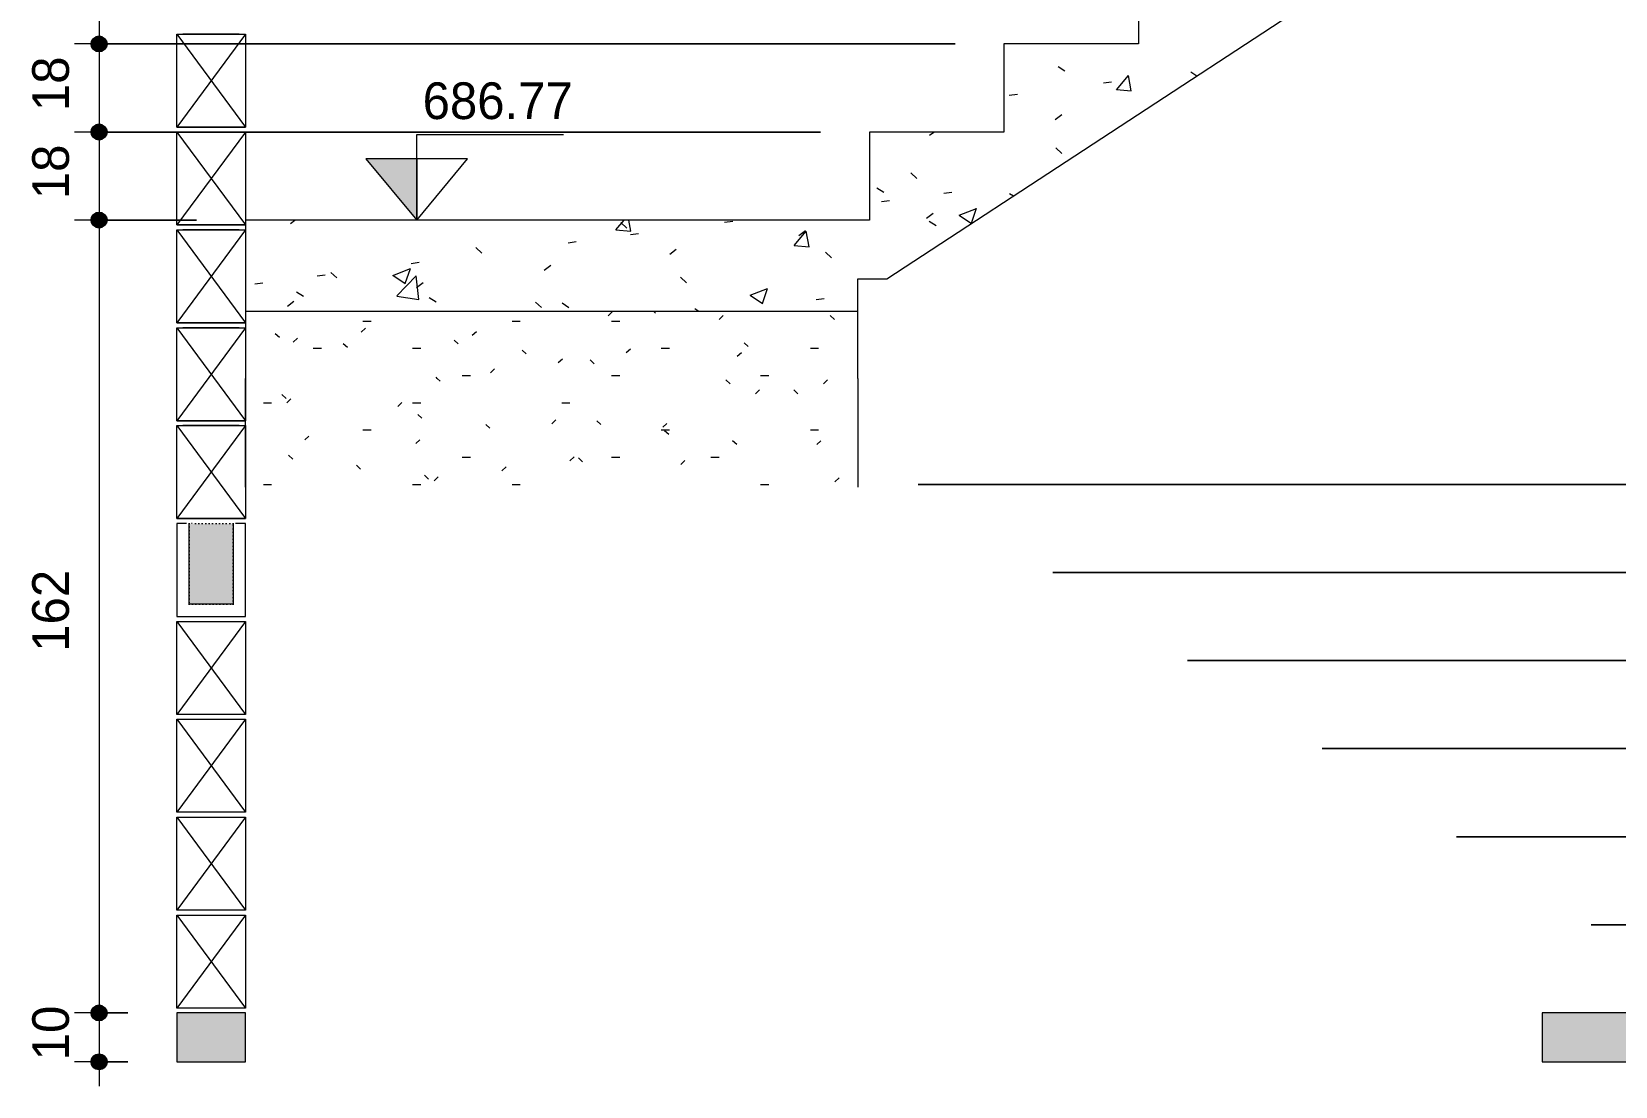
# Model space of a CAD drawing. Header units: centimetres. Extents: x 170 to 15941, y -2277 to 8860.
# Drawn here: x 12231.3 to 12554.9, y 1875 to 2090.5 of the extents above; entities that cross this region are included whole.
import ezdxf

# ---------------------------------------------------------------- set-up
doc = ezdxf.new("R2010")
doc.units = ezdxf.units.CM
doc.linetypes.add('Pontilhada', pattern=[0.6, 0, -0.6])
for name, color, linetype, lineweight, true_color in [('A-ANNO-DIMS-1', 1, 'Continuous', 9, 0xff0000), ('A-FLOR-1', 251, 'Continuous', 9, 0x505050), ('S-BEAM-3', 7, 'Pontilhada', 9, 0xffffff), ('S-BEAM-4', 9, 'Pontilhada', 9, 0xc0c0c0)]:
    doc.layers.add(name, color=color, linetype=linetype, lineweight=lineweight, true_color=true_color)
for name, color, linetype, lineweight in [('A-ANNO-DIMS-50', 7, 'Continuous', 9), ('A-FLOR-2', 7, 'Continuous', 20), ('G-ANNO-DIMS', 7, 'Continuous', 9), ('G-ANNO-TEXT', 7, 'Continuous', 9), ('S-BEAM', 7, 'Continuous', 9), ('S-BEAM-1', 7, 'Continuous', 13), ('S-STRS', 7, 'Continuous', 9)]:
    doc.layers.add(name, color=color, linetype=linetype, lineweight=lineweight)
doc.styles.add('Bahnschrift_7', font='', dxfattribs={"height": 7.5})
doc.styles.get('Bahnschrift_7').set_extended_font_data('Bahnschrift')
doc.dimstyles.new('COTA_LINEAR_3', dxfattribs={"dimscale": 30.48, "dimtxt": 8.33133, "dimasz": 0.393701, "dimexe": 0.164042, "dimexo": 0.328084, "dimgap": 0.131234, "dimtad": 1, "dimdec": 0, "dimzin": 0, "dimdsep": 46, "dimtxsty": 'Bahnschrift_7', "dimblk1": 'DOTSMALL', "dimblk2": 'DOTSMALL', "dimsah": 1, "dimcen": 0.09, "dimdle": 0.164042, "dimazin": 0, "dimtfac": 1, "dimtdec": 4, "dimtix": 1, "dimtmove": 0, "dimatfit": 3, "dimfxl": 1, "dimtvp": 1, "dimtolj": 1, "dimtzin": 0, "dimarcsym": 2})
pattern_1 = [(50, (12928.864, 1247.5), (36.4365, -3.1877), [3.81, -41.91]), (355, (12928.864, 1247.5), (-7.0485, 38.2117), [3.048, -33.528]), (100.451, (12931.9, 1247.234), (29.3886, 35.023), [3.238, -35.618]), (46.184, (12928.864, 1257.66), (54.216, -8.4084), [5.715, -62.865]), (96.636, (12933.38, 1256.96), (47.4805, 49.4854), [4.857, -53.427]), (351.184, (12928.864, 1257.66), (47.481, 49.4846), [4.572, -50.292]), (21, (12933.944, 1255.12), (30.32265, -20.4528), [3.81, -41.91]), (326, (12933.944, 1255.12), (12.3607, 36.8379), [3.048, -33.528]), (71.451, (12936.47, 1253.416), (42.6833, 16.3839), [3.238, -35.618]), (37.5, (12928.864, 1247.5), (0.61807, 16.91082), [1.676, -31.445, 1.676, -32.36, -33.655]), (37.5, (12928.864, 1247.5), (0.61807, 16.91082), [-67.158, 1.676, -31.979]), (7.5, (12928.864, 1247.5), (13.36414, 20.03578), [1.676, -17.729, 1.676, -30.683, -12.827]), (7.5, (12928.864, 1247.5), (13.36414, 20.03578), [-51.765, 1.676, -11.151]), (327.5, (12917.536, 1247.5), (27.11816, -1.14606), [1.676, -11.024, 1.676, -37.948, -52.578]), (327.5, (12917.536, 1247.5), (27.11816, -1.14606), [-52.324, 1.676, -50.902]), (317.5, (12912.456, 1247.5), (29.6258, 5.08507), [1.676, -14.834, 1.676, -24.638, -37.338]), (317.5, (12912.456, 1247.5), (29.6258, 5.08507), [-42.824, 1.676, -35.662])]
pattern_2 = [(0, (12928.864, 1797.66), (40.64, 5.564), [1.676, -28.804, 1.676, -28.804, -162.56]), (0, (12928.864, 1797.66), (40.64, 5.564), [-60.96, 1.676, -59.284, 1.676, -28.804, -71.12]), (0, (12928.864, 1797.66), (40.64, 5.564), [-152.4, 1.676, -18.644, 1.676, -49.124]), (136.512, (12944.104, 1800.442), (-29.11921, 16.49292), [1.155, -19.85, 1.155, -19.85, -112.031]), (136.512, (12944.104, 1800.442), (-29.11921, 16.49292), [-42.011, 1.155, -40.856, 1.155, -19.85, -49.013]), (136.512, (12944.104, 1800.442), (-29.11921, 16.49292), [-105.029, 1.155, -12.849, 1.155, -33.854]), (223.488, (12949.184, 1811.571), (-11.52143, -22.05744), [1.155, -19.85, 1.155, -131.881]), (223.488, (12949.184, 1811.571), (-11.52143, -22.05744), [-22.161, -19.85, 1.155, -40.856, -70.019]), (223.488, (12949.184, 1811.571), (-11.52143, -22.05744), [-84.023, 1.155, -19.85, 1.155, -47.858]), (223.488, (12949.184, 1811.571), (-11.52143, -22.05744), [-106.184, -12.849, 1.155, -33.854])]

# ---------------------------------------------------------------- blocks, each defined once
blk = doc.blocks.new('LEONE - BLOCO 14x09x19 - LEONE - BLOCO 14x09x19-535447-CORTE B-COB')
at = {"layer": 'S-BEAM-1'}
for p, q in [((-574.76, 1911), (-574.76, 1930)), ((-574.76, 1930), (-560.76, 1930)), ((-560.76, 1930), (-574.76, 1911)), ((-574.76, 1930), (-560.76, 1911)), ((-574.76, 1911), (-574.76, 1930)), ((-573.51, 1930), (-562.01, 1930)), ((-560.76, 1930), (-560.76, 1911)), ((-560.76, 1930), (-560.76, 1911)), ((-560.76, 1911), (-574.76, 1911)), ((-562.01, 1911), (-573.51, 1911))]:
    blk.add_line(p, q, dxfattribs=at)
blk = doc.blocks.new('LEONE - BLOCO 14X39X19 - LEONE - BLOCO 14X39X19-554799-CORTE B-COB')
at = {"layer": 'S-BEAM-1'}
for p, q in [((-574.76, 2280), (-560.76, 2261)), ((-560.76, 2280), (-574.76, 2261)), ((-574.76, 2261), (-574.76, 2280)), ((-574.76, 2280), (-560.76, 2280)), ((-562.01, 2280), (-573.51, 2280)), ((-560.76, 2280), (-560.76, 2261)), ((-574.76, 2261), (-560.76, 2261))]:
    blk.add_line(p, q, dxfattribs=at)
blk = doc.blocks.new('LEONE - BLOCO 14X39X19 - LEONE - BLOCO 14X39X19-V73-CORTE B-COB')
at = {"layer": 'S-BEAM-1'}
for p, q in [((-574.76, 2280), (-560.76, 2261)), ((-560.76, 2280), (-574.76, 2261)), ((-574.76, 2261), (-574.76, 2280)), ((-574.76, 2280), (-560.76, 2280)), ((-573.51, 2280), (-562.01, 2280)), ((-560.76, 2280), (-560.76, 2261)), ((-560.76, 2261), (-574.76, 2261))]:
    blk.add_line(p, q, dxfattribs=at)
blk = doc.blocks.new('LEONE - BLOCO 14X39X19 - LEONE - BLOCO 14X39X19-V83-CORTE B-COB')
at = {"layer": 'S-BEAM-1'}
for p, q in [((-574.76, 2030), (-560.76, 2011)), ((-560.76, 2030), (-574.76, 2011)), ((-574.76, 2011), (-574.76, 2030)), ((-574.76, 2030), (-560.76, 2030)), ((-562.01, 2030), (-573.51, 2030)), ((-574.76, 2011), (-560.76, 2011))]:
    blk.add_line(p, q, dxfattribs=at)
blk = doc.blocks.new('LEONE - BLOCO 14X39X19 - LEONE - BLOCO 14X39X19-V84-CORTE B-COB')
at = {"layer": 'S-BEAM-1'}
for p, q in [((-574.76, 2030), (-560.76, 2011)), ((-560.76, 2030), (-574.76, 2011)), ((-574.76, 2011), (-574.76, 2030)), ((-574.76, 2030), (-560.76, 2030)), ((-562.01, 2030), (-573.51, 2030)), ((-573.51, 2030), (-562.01, 2030)), ((-560.76, 2025.88), (-560.76, 2011)), ((-574.76, 2011), (-560.76, 2011)), ((-560.76, 2011), (-574.76, 2011))]:
    blk.add_line(p, q, dxfattribs=at)
blk = doc.blocks.new('LEONE - BLOCO 14X39X19 - LEONE - BLOCO 14X39X19-V85-CORTE B-COB')
at = {"layer": 'S-BEAM-1'}
for p, q in [((-574.76, 2070), (-560.76, 2051)), ((-560.76, 2070), (-574.76, 2051)), ((-574.76, 2051), (-574.76, 2070)), ((-574.76, 2070), (-560.76, 2070)), ((-562.01, 2070), (-573.51, 2070)), ((-560.76, 2070), (-560.76, 2052)), ((-574.76, 2051), (-560.76, 2051))]:
    blk.add_line(p, q, dxfattribs=at)
blk = doc.blocks.new('LEONE - BLOCO 14X39X19 - LEONE - BLOCO 14X39X19-V86-CORTE B-COB')
at = {"layer": 'S-BEAM-1'}
for p, q in [((-574.76, 2070), (-560.76, 2051)), ((-560.76, 2070), (-574.76, 2051)), ((-574.76, 2051), (-574.76, 2070)), ((-574.76, 2070), (-560.76, 2070)), ((-562.01, 2070), (-573.51, 2070)), ((-573.51, 2070), (-562.01, 2070)), ((-560.76, 2070), (-560.76, 2052)), ((-574.76, 2051), (-560.76, 2051)), ((-560.76, 2051), (-574.76, 2051))]:
    blk.add_line(p, q, dxfattribs=at)
blk = doc.blocks.new('LEONE - BLOCO CANALETA 14X39X2 - LEONE - BLOCO CANALETA 14X39X19-V79-CORTE B-COB')
at = {"layer": 'S-BEAM'}
for p, q in [((790.24, 2130), (790.24, 2111)), ((792.24, 2130), (790.24, 2130)), ((804.24, 2130), (802.24, 2130)), ((804.24, 2111), (804.24, 2130)), ((790.24, 2111), (804.24, 2111))]:
    blk.add_line(p, q, dxfattribs=at)
blk = doc.blocks.new('LEONE - BLOCO CANALETA 14X39X2 - LEONE - BLOCO CANALETA 14X39X19-V66-CORTE B-COB')
at = {"layer": 'S-BEAM'}
for p, q in [((25.24, 2650), (25.24, 2631)), ((27.24, 2650), (25.24, 2650)), ((27.74, 2633.5), (27.74, 2650)), ((36.74, 2650), (36.74, 2633.5)), ((39.24, 2650), (37.24, 2650)), ((39.24, 2631), (39.24, 2650)), ((25.24, 2631), (39.24, 2631)), ((36.74, 2633.5), (27.74, 2633.5))]:
    blk.add_line(p, q, dxfattribs=at)
blk = doc.blocks.new('LEONE - BARRA GRAUTE CANALETA - LEONE - BARRA GRAUTE CANALETA-384534-CORTE B-COB')
at = {"layer": 'S-BEAM-4'}
blk.add_hatch(color=256, dxfattribs=at).paths.add_polyline_path([(-563.26, 2633.5), (-563.26, 2650), (-572.26, 2650), (-572.26, 2633.5)])
at = {"layer": 'S-BEAM-3'}
for p, q in [((-563.26, 2650), (-572.26, 2650)), ((-572.26, 2650), (-572.26, 2633.5)), ((-563.26, 2633.5), (-563.26, 2650)), ((-572.26, 2633.5), (-563.26, 2633.5))]:
    blk.add_line(p, q, dxfattribs=at)
blk = doc.blocks.new('DIMBLOCK479-CORTE B-COB')
at = {"layer": 'A-ANNO-DIMS-50', "lineweight": 35, "true_color": 0xff0000}
h = blk.add_hatch(color=1, dxfattribs=at)
edge = h.paths.add_edge_path()
edge.add_arc((12245.05, 2106), 1.5, 0, 360)
h = blk.add_hatch(color=1, dxfattribs=at)
edge = h.paths.add_edge_path()
edge.add_arc((12245.05, 2088), 1.5, 0, 360)
at = {"layer": 'A-ANNO-DIMS-50', "color": 1, "true_color": 0xff0000}
for p, q in [((12447.46, 2106), (12240.05, 2106)), ((12245.05, 2106), (12245.05, 2088)), ((12245.05, 2106), (12447.46, 2106)), ((12419.96, 2088), (12240.05, 2088)), ((12245.05, 2088), (12419.96, 2088))]:
    blk.add_line(p, q, dxfattribs=at)
at = {"layer": 'A-ANNO-DIMS-50', "color": 1, "lineweight": 35, "true_color": 0xff0000}
for centre in [(12245.05, 2106), (12245.05, 2088)]:
    blk.add_circle(centre, 1.5, dxfattribs=at)
at = {"layer": 'A-ANNO-DIMS-50', "color": 0, "insert": (12231.4, 2092.27), "char_height": 7.5, "width": 11.3609, "attachment_point": 1, "rotation": 90, "line_spacing_factor": 1.009858, "style": 'Bahnschrift_7'}
blk.add_mtext('18', dxfattribs=at)
blk = doc.blocks.new('_DotSmall')
at = {"color": 0, "linetype": 'ByBlock', "const_width": 0.5}
blk.add_lwpolyline([(-0.0625, 0, 1), (0.0625, 0, 1)], format="xyb", close=True, dxfattribs=at)
blk = doc.blocks.new('DIMBLOCK480-CORTE B-COB')
at = {"layer": 'A-ANNO-DIMS-50', "lineweight": 35, "true_color": 0xff0000}
h = blk.add_hatch(color=1, dxfattribs=at)
edge = h.paths.add_edge_path()
edge.add_arc((12245.05, 2088), 1.5, 0, 360)
h = blk.add_hatch(color=1, dxfattribs=at)
edge = h.paths.add_edge_path()
edge.add_arc((12245.05, 2070), 1.5, 0, 360)
at = {"layer": 'A-ANNO-DIMS-50', "color": 1, "true_color": 0xff0000}
for p, q in [((12419.96, 2088), (12240.05, 2088)), ((12245.05, 2088), (12245.05, 2070)), ((12245.05, 2088), (12419.96, 2088)), ((12392.46, 2070), (12240.05, 2070)), ((12245.05, 2070), (12392.46, 2070))]:
    blk.add_line(p, q, dxfattribs=at)
at = {"layer": 'A-ANNO-DIMS-50', "color": 1, "lineweight": 35, "true_color": 0xff0000}
for centre in [(12245.05, 2088), (12245.05, 2070)]:
    blk.add_circle(centre, 1.5, dxfattribs=at)
at = {"layer": 'A-ANNO-DIMS-50', "color": 0, "insert": (12231.4, 2074.27), "char_height": 7.5, "width": 11.3609, "attachment_point": 1, "rotation": 90, "line_spacing_factor": 1.009858, "style": 'Bahnschrift_7'}
blk.add_mtext('18', dxfattribs=at)
blk = doc.blocks.new('DIMBLOCK481-CORTE B-COB')
at = {"layer": 'A-ANNO-DIMS-50', "lineweight": 35, "true_color": 0xff0000}
h = blk.add_hatch(color=1, dxfattribs=at)
edge = h.paths.add_edge_path()
edge.add_arc((12245.05, 2070), 1.5, 0, 360)
h = blk.add_hatch(color=1, dxfattribs=at)
edge = h.paths.add_edge_path()
edge.add_arc((12245.05, 2052), 1.5, 0, 360)
at = {"layer": 'A-ANNO-DIMS-50', "color": 1, "true_color": 0xff0000}
for p, q in [((12392.46, 2070), (12240.05, 2070)), ((12245.05, 2070), (12245.05, 2052)), ((12245.05, 2070), (12392.46, 2070)), ((12264.96, 2052), (12240.05, 2052)), ((12245.05, 2052), (12264.96, 2052))]:
    blk.add_line(p, q, dxfattribs=at)
at = {"layer": 'A-ANNO-DIMS-50', "color": 1, "lineweight": 35, "true_color": 0xff0000}
for centre in [(12245.05, 2070), (12245.05, 2052)]:
    blk.add_circle(centre, 1.5, dxfattribs=at)
at = {"layer": 'A-ANNO-DIMS-50', "color": 0, "insert": (12231.4, 2056.27), "char_height": 7.5, "width": 11.3609, "attachment_point": 1, "rotation": 90, "line_spacing_factor": 1.009858, "style": 'Bahnschrift_7'}
blk.add_mtext('18', dxfattribs=at)
blk = doc.blocks.new('DIMBLOCK482-CORTE B-COB')
at = {"layer": 'A-ANNO-DIMS-50', "lineweight": 35, "true_color": 0xff0000}
h = blk.add_hatch(color=1, dxfattribs=at)
edge = h.paths.add_edge_path()
edge.add_arc((12245.05, 2052), 1.5, 0, 360)
h = blk.add_hatch(color=1, dxfattribs=at)
edge = h.paths.add_edge_path()
edge.add_arc((12245.05, 1890), 1.5, 0, 360)
at = {"layer": 'A-ANNO-DIMS-50', "color": 1, "true_color": 0xff0000}
for p, q in [((12264.96, 2052), (12240.05, 2052)), ((12245.05, 2052), (12245.05, 1890)), ((12245.05, 2052), (12264.96, 2052)), ((12250.96, 1890), (12240.05, 1890)), ((12245.05, 1890), (12250.96, 1890))]:
    blk.add_line(p, q, dxfattribs=at)
at = {"layer": 'A-ANNO-DIMS-50', "color": 1, "lineweight": 35, "true_color": 0xff0000}
for centre in [(12245.05, 2052), (12245.05, 1890)]:
    blk.add_circle(centre, 1.5, dxfattribs=at)
at = {"layer": 'A-ANNO-DIMS-50', "color": 0, "insert": (12231.4, 1963.8), "char_height": 7.5, "width": 17.2686, "attachment_point": 1, "rotation": 90, "line_spacing_factor": 1.009858, "style": 'Bahnschrift_7'}
blk.add_mtext('162', dxfattribs=at)
blk = doc.blocks.new('DIMBLOCK483-CORTE B-COB')
at = {"layer": 'A-ANNO-DIMS-50', "lineweight": 35, "true_color": 0xff0000}
h = blk.add_hatch(color=1, dxfattribs=at)
edge = h.paths.add_edge_path()
edge.add_arc((12245.05, 1890), 1.5, 0, 360)
h = blk.add_hatch(color=1, dxfattribs=at)
edge = h.paths.add_edge_path()
edge.add_arc((12245.05, 1880), 1.5, 0, 360)
at = {"layer": 'A-ANNO-DIMS-50', "color": 1, "true_color": 0xff0000}
for p, q in [((12250.96, 1890), (12240.05, 1890)), ((12245.05, 1890), (12245.05, 1875)), ((12245.05, 1890), (12250.96, 1890)), ((12250.96, 1880), (12240.05, 1880)), ((12245.05, 1880), (12250.96, 1880))]:
    blk.add_line(p, q, dxfattribs=at)
at = {"layer": 'A-ANNO-DIMS-50', "color": 1, "lineweight": 35, "true_color": 0xff0000}
for centre in [(12245.05, 1890), (12245.05, 1880)]:
    blk.add_circle(centre, 1.5, dxfattribs=at)
at = {"layer": 'A-ANNO-DIMS-50', "color": 0, "insert": (12231.4, 1880.33), "char_height": 7.5, "width": 11.2094, "attachment_point": 1, "rotation": 90, "line_spacing_factor": 1.009858, "style": 'Bahnschrift_7'}
blk.add_mtext('10', dxfattribs=at)
blk = doc.blocks.new('DIMBLOCK492-CORTE B-COB')
at = {"layer": 'A-ANNO-DIMS-50', "lineweight": 35, "true_color": 0xff0000}
h = blk.add_hatch(color=1, dxfattribs=at)
edge = h.paths.add_edge_path()
edge.add_arc((12592.59, 2130), 1.5, 0, 360)
h = blk.add_hatch(color=1, dxfattribs=at)
edge = h.paths.add_edge_path()
edge.add_arc((12592.59, 1998), 1.5, 0, 360)
at = {"layer": 'A-ANNO-DIMS-50', "color": 1, "true_color": 0xff0000}
for p, q in [((12586.84, 2130), (12597.59, 2130)), ((12592.59, 2130), (12586.84, 2130)), ((12592.59, 2130), (12592.59, 1998)), ((12412.46, 1998), (12597.59, 1998)), ((12592.59, 1998), (12412.46, 1998))]:
    blk.add_line(p, q, dxfattribs=at)
at = {"layer": 'A-ANNO-DIMS-50', "color": 1, "lineweight": 35, "true_color": 0xff0000}
for centre in [(12592.59, 2130), (12592.59, 1998)]:
    blk.add_circle(centre, 1.5, dxfattribs=at)
at = {"layer": 'A-ANNO-DIMS-50', "color": 0, "insert": (12578.94, 2056.74), "char_height": 7.5, "width": 17.4201, "attachment_point": 1, "rotation": 90, "line_spacing_factor": 1.009858, "style": 'Bahnschrift_7'}
blk.add_mtext('132', dxfattribs=at)
blk = doc.blocks.new('DIMBLOCK493-CORTE B-COB')
at = {"layer": 'A-ANNO-DIMS-50', "lineweight": 35, "true_color": 0xff0000}
h = blk.add_hatch(color=1, dxfattribs=at)
edge = h.paths.add_edge_path()
edge.add_arc((12592.59, 1998), 1.5, 0, 360)
h = blk.add_hatch(color=1, dxfattribs=at)
edge = h.paths.add_edge_path()
edge.add_arc((12592.59, 1980), 1.5, 0, 360)
at = {"layer": 'A-ANNO-DIMS-50', "color": 1, "true_color": 0xff0000}
for p, q in [((12412.46, 1998), (12597.59, 1998)), ((12592.59, 1998), (12412.46, 1998)), ((12592.59, 1998), (12592.59, 1980)), ((12439.96, 1980), (12597.59, 1980)), ((12592.59, 1980), (12439.96, 1980))]:
    blk.add_line(p, q, dxfattribs=at)
at = {"layer": 'A-ANNO-DIMS-50', "color": 1, "lineweight": 35, "true_color": 0xff0000}
for centre in [(12592.59, 1998), (12592.59, 1980)]:
    blk.add_circle(centre, 1.5, dxfattribs=at)
at = {"layer": 'A-ANNO-DIMS-50', "color": 0, "insert": (12578.94, 1984.27), "char_height": 7.5, "width": 11.3609, "attachment_point": 1, "rotation": 90, "line_spacing_factor": 1.009858, "style": 'Bahnschrift_7'}
blk.add_mtext('18', dxfattribs=at)
blk = doc.blocks.new('DIMBLOCK494-CORTE B-COB')
at = {"layer": 'A-ANNO-DIMS-50', "lineweight": 35, "true_color": 0xff0000}
h = blk.add_hatch(color=1, dxfattribs=at)
edge = h.paths.add_edge_path()
edge.add_arc((12592.59, 1980), 1.5, 0, 360)
h = blk.add_hatch(color=1, dxfattribs=at)
edge = h.paths.add_edge_path()
edge.add_arc((12592.59, 1962), 1.5, 0, 360)
at = {"layer": 'A-ANNO-DIMS-50', "color": 1, "true_color": 0xff0000}
for p, q in [((12439.96, 1980), (12597.59, 1980)), ((12592.59, 1980), (12439.96, 1980)), ((12592.59, 1980), (12592.59, 1962)), ((12467.46, 1962), (12597.59, 1962)), ((12592.59, 1962), (12467.46, 1962))]:
    blk.add_line(p, q, dxfattribs=at)
at = {"layer": 'A-ANNO-DIMS-50', "color": 1, "lineweight": 35, "true_color": 0xff0000}
for centre in [(12592.59, 1980), (12592.59, 1962)]:
    blk.add_circle(centre, 1.5, dxfattribs=at)
at = {"layer": 'A-ANNO-DIMS-50', "color": 0, "insert": (12578.94, 1966.27), "char_height": 7.5, "width": 11.3609, "attachment_point": 1, "rotation": 90, "line_spacing_factor": 1.009858, "style": 'Bahnschrift_7'}
blk.add_mtext('18', dxfattribs=at)
blk = doc.blocks.new('DIMBLOCK495-CORTE B-COB')
at = {"layer": 'A-ANNO-DIMS-50', "lineweight": 35, "true_color": 0xff0000}
h = blk.add_hatch(color=1, dxfattribs=at)
edge = h.paths.add_edge_path()
edge.add_arc((12592.59, 1962), 1.5, 0, 360)
h = blk.add_hatch(color=1, dxfattribs=at)
edge = h.paths.add_edge_path()
edge.add_arc((12592.59, 1944), 1.5, 0, 360)
at = {"layer": 'A-ANNO-DIMS-50', "color": 1, "true_color": 0xff0000}
for p, q in [((12467.46, 1962), (12597.59, 1962)), ((12592.59, 1962), (12467.46, 1962)), ((12592.59, 1962), (12592.59, 1944)), ((12494.96, 1944), (12597.59, 1944)), ((12592.59, 1944), (12494.96, 1944))]:
    blk.add_line(p, q, dxfattribs=at)
at = {"layer": 'A-ANNO-DIMS-50', "color": 1, "lineweight": 35, "true_color": 0xff0000}
for centre in [(12592.59, 1962), (12592.59, 1944)]:
    blk.add_circle(centre, 1.5, dxfattribs=at)
at = {"layer": 'A-ANNO-DIMS-50', "color": 0, "insert": (12578.94, 1948.27), "char_height": 7.5, "width": 11.3609, "attachment_point": 1, "rotation": 90, "line_spacing_factor": 1.009858, "style": 'Bahnschrift_7'}
blk.add_mtext('18', dxfattribs=at)
blk = doc.blocks.new('DIMBLOCK496-CORTE B-COB')
at = {"layer": 'A-ANNO-DIMS-50', "lineweight": 35, "true_color": 0xff0000}
h = blk.add_hatch(color=1, dxfattribs=at)
edge = h.paths.add_edge_path()
edge.add_arc((12592.59, 1944), 1.5, 0, 360)
h = blk.add_hatch(color=1, dxfattribs=at)
edge = h.paths.add_edge_path()
edge.add_arc((12592.59, 1926), 1.5, 0, 360)
at = {"layer": 'A-ANNO-DIMS-50', "color": 1, "true_color": 0xff0000}
for p, q in [((12494.96, 1944), (12597.59, 1944)), ((12592.59, 1944), (12494.96, 1944)), ((12592.59, 1944), (12592.59, 1926)), ((12522.46, 1926), (12597.59, 1926)), ((12592.59, 1926), (12522.46, 1926))]:
    blk.add_line(p, q, dxfattribs=at)
at = {"layer": 'A-ANNO-DIMS-50', "color": 1, "lineweight": 35, "true_color": 0xff0000}
for centre in [(12592.59, 1944), (12592.59, 1926)]:
    blk.add_circle(centre, 1.5, dxfattribs=at)
at = {"layer": 'A-ANNO-DIMS-50', "color": 0, "insert": (12578.94, 1930.27), "char_height": 7.5, "width": 11.3609, "attachment_point": 1, "rotation": 90, "line_spacing_factor": 1.009858, "style": 'Bahnschrift_7'}
blk.add_mtext('18', dxfattribs=at)
blk = doc.blocks.new('DIMBLOCK497-CORTE B-COB')
at = {"layer": 'A-ANNO-DIMS-50', "lineweight": 35, "true_color": 0xff0000}
h = blk.add_hatch(color=1, dxfattribs=at)
edge = h.paths.add_edge_path()
edge.add_arc((12592.59, 1926), 1.5, 0, 360)
h = blk.add_hatch(color=1, dxfattribs=at)
edge = h.paths.add_edge_path()
edge.add_arc((12592.59, 1908), 1.5, 0, 360)
at = {"layer": 'A-ANNO-DIMS-50', "color": 1, "true_color": 0xff0000}
for p, q in [((12522.46, 1926), (12597.59, 1926)), ((12592.59, 1926), (12522.46, 1926)), ((12592.59, 1926), (12592.59, 1908)), ((12549.96, 1908), (12597.59, 1908)), ((12592.59, 1908), (12549.96, 1908))]:
    blk.add_line(p, q, dxfattribs=at)
at = {"layer": 'A-ANNO-DIMS-50', "color": 1, "lineweight": 35, "true_color": 0xff0000}
for centre in [(12592.59, 1926), (12592.59, 1908)]:
    blk.add_circle(centre, 1.5, dxfattribs=at)
at = {"layer": 'A-ANNO-DIMS-50', "color": 0, "insert": (12578.94, 1912.27), "char_height": 7.5, "width": 11.3609, "attachment_point": 1, "rotation": 90, "line_spacing_factor": 1.009858, "style": 'Bahnschrift_7'}
blk.add_mtext('18', dxfattribs=at)
blk = doc.blocks.new('DIMBLOCK498-CORTE B-COB')
at = {"layer": 'A-ANNO-DIMS-50', "lineweight": 35, "true_color": 0xff0000}
h = blk.add_hatch(color=1, dxfattribs=at)
edge = h.paths.add_edge_path()
edge.add_arc((12592.59, 1908), 1.5, 0, 360)
h = blk.add_hatch(color=1, dxfattribs=at)
edge = h.paths.add_edge_path()
edge.add_arc((12592.59, 1890), 1.5, 0, 360)
at = {"layer": 'A-ANNO-DIMS-50', "color": 1, "true_color": 0xff0000}
for p, q in [((12549.96, 1908), (12597.59, 1908)), ((12592.59, 1908), (12549.96, 1908)), ((12592.59, 1908), (12592.59, 1885)), ((12584.71, 1890), (12597.59, 1890)), ((12592.59, 1890), (12584.71, 1890))]:
    blk.add_line(p, q, dxfattribs=at)
at = {"layer": 'A-ANNO-DIMS-50', "color": 1, "lineweight": 35, "true_color": 0xff0000}
for centre in [(12592.59, 1908), (12592.59, 1890)]:
    blk.add_circle(centre, 1.5, dxfattribs=at)
at = {"layer": 'A-ANNO-DIMS-50', "color": 0, "insert": (12578.94, 1894.27), "char_height": 7.5, "width": 11.3609, "attachment_point": 1, "rotation": 90, "line_spacing_factor": 1.009858, "style": 'Bahnschrift_7'}
blk.add_mtext('18', dxfattribs=at)
blk = doc.blocks.new('Elevações de ponto - Cabeça de nível - corte-3478671-CORTE B-COB')
at = {"layer": 'G-ANNO-DIMS'}
blk.add_hatch(color=256, dxfattribs=at).paths.add_polyline_path([(-462.56, 2672.5), (-462.56, 2660), (-472.95, 2672.5)])
for p, q in [((-462.56, 2677.5), (-432.56, 2677.5)), ((-462.56, 2672.5), (-462.56, 2677.5)), ((-472.95, 2672.5), (-462.56, 2660)), ((-462.56, 2672.5), (-472.95, 2672.5)), ((-472.95, 2672.5), (-462.56, 2660)), ((-462.56, 2672.5), (-462.56, 2660)), ((-462.56, 2660), (-452.17, 2672.5)), ((-452.17, 2672.5), (-462.56, 2672.5)), ((-462.56, 2660), (-462.56, 2672.5))]:
    blk.add_line(p, q, dxfattribs=at)

msp = doc.modelspace()

# ---------------------------------------------------------------- hatches: boundary and pattern name
at = {"layer": 'A-FLOR-1'}
h = msp.add_hatch(color=256, dxfattribs=at)
h.paths.add_polyline_path([(12674.96, 1880), (12674.96, 1890), (12539.96, 1890), (12539.96, 1880)])
h.paths.add_polyline_path([(12274.96, 1880), (12274.96, 1890), (12260.96, 1890), (12260.96, 1880), (12272.46, 1880)])
h.paths.add_polyline_path([(13125.96, 1880), (13639.96, 1880), (13639.96, 1890), (13125.96, 1890)])
h.paths.add_polyline_path([(13059.96, 1880), (13059.96, 1890), (12860.96, 1890), (12860.96, 1880), (12951.65, 1880)])
at = {"layer": 'S-STRS'}
h = msp.add_hatch(dxfattribs=at)
h.set_pattern_fill('FP_5', color=256, style=0, pattern_type=2)
h.set_pattern_definition(pattern_1)
h.paths.add_polyline_path([(12406.04, 2040), (12539.96, 2127.66), (12539.96, 2142), (12512.46, 2142), (12512.46, 2124), (12484.96, 2124), (12484.96, 2106), (12457.46, 2106), (12457.46, 2088), (12429.96, 2088), (12429.96, 2070), (12402.46, 2070), (12402.46, 2040)])
h = msp.add_hatch(dxfattribs=at)
h.set_pattern_fill('FP_5', color=256, style=0, pattern_type=2)
h.set_pattern_definition(pattern_1)
h.paths.add_polyline_path([(12274.96, 2033.37), (12400.13, 2033.37), (12400.13, 2040), (12402.46, 2040), (12402.46, 2052), (12274.96, 2052), (12274.96, 2040)])
h = msp.add_hatch(dxfattribs=at)
h.set_pattern_fill('FP_6', color=256, style=0, pattern_type=2)
h.set_pattern_definition(pattern_2)
h.paths.add_polyline_path([(12400.13, 2019.66), (12400.13, 2033.37), (12274.96, 2033.37), (12274.96, 2019.66)])
h = msp.add_hatch(dxfattribs=at)
h.set_pattern_fill('FP_6', color=256, style=0, pattern_type=2)
h.set_pattern_definition(pattern_2)
edge = h.paths.add_edge_path()
edge.add_line((12400.13, 1997.42), (12400.13, 2019.66))
edge.add_line((12400.13, 2019.66), (12274.96, 2019.66))
edge.add_line((12274.96, 2019.66), (12274.96, 2001.66))
edge.add_line((12274.96, 2001.66), (12274.96, 1997.42))

# ---------------------------------------------------------------- linework, layer by layer
at = {"layer": 'A-FLOR-2'}
for p, q in [((12274.96, 1890), (12260.96, 1890)), ((12260.96, 1890), (12260.96, 1880)), ((12274.96, 1880), (12274.96, 1890)), ((12674.96, 1890), (12539.96, 1890)), ((12539.96, 1890), (12539.96, 1880)), ((12260.96, 1880), (12274.96, 1880)), ((12539.96, 1880), (12674.96, 1880))]:
    msp.add_line(p, q, dxfattribs=at)
at = {"layer": 'S-STRS'}
for p, q in [((12406.04, 2040), (12539.96, 2127.66)), ((12457.46, 2106), (12457.46, 2088)), ((12457.46, 2088), (12429.96, 2088)), ((12429.96, 2088), (12429.96, 2070)), ((12429.96, 2070), (12402.46, 2070)), ((12402.46, 2070), (12402.46, 2052)), ((12402.46, 2052), (12274.96, 2052)), ((12274.96, 2052), (12274.96, 2033.37)), ((12400.13, 2033.37), (12400.13, 2040)), ((12400.13, 2040), (12402.46, 2040)), ((12402.46, 2040), (12406.04, 2040)), ((12274.96, 2033.37), (12400.13, 2033.37)), ((12274.96, 2033.37), (12274.96, 2019.66)), ((12400.13, 2019.66), (12400.13, 2033.37)), ((12274.96, 2001.66), (12274.96, 2019.66)), ((12400.13, 2019.66), (12400.13, 2001.66)), ((12274.96, 1997.42), (12274.96, 2001.66)), ((12400.13, 2001.66), (12400.13, 1997.42))]:
    msp.add_line(p, q, dxfattribs=at)

# ---------------------------------------------------------------- block references
at = {"layer": 'G-ANNO-DIMS'}
msp.add_blockref('Elevações de ponto - Cabeça de nível - corte-3478671-CORTE B-COB', (12772.54, -608), dxfattribs=at)
at = {"layer": 'S-BEAM'}
for name, p in [('LEONE - BLOCO 14X39X19 - LEONE - BLOCO 14X39X19-554799-CORTE B-COB', (12835.72, -190)), ('LEONE - BLOCO 14X39X19 - LEONE - BLOCO 14X39X19-V85-CORTE B-COB', (12835.72, 0)), ('LEONE - BLOCO 14X39X19 - LEONE - BLOCO 14X39X19-V86-CORTE B-COB', (12835.72, 0)), ('LEONE - BLOCO 14X39X19 - LEONE - BLOCO 14X39X19-V83-CORTE B-COB', (12835.72, 20)), ('LEONE - BLOCO 14X39X19 - LEONE - BLOCO 14X39X19-V83-CORTE B-COB', (12835.72, 0)), ('LEONE - BLOCO 14X39X19 - LEONE - BLOCO 14X39X19-V84-CORTE B-COB', (12835.72, 0)), ('LEONE - BLOCO 14X39X19 - LEONE - BLOCO 14X39X19-554799-CORTE B-COB', (12835.72, -270)), ('LEONE - BLOCO CANALETA 14X39X2 - LEONE - BLOCO CANALETA 14X39X19-V79-CORTE B-COB', (11470.72, -140)), ('LEONE - BLOCO CANALETA 14X39X2 - LEONE - BLOCO CANALETA 14X39X19-V79-CORTE B-COB', (11470.72, -140)), ('LEONE - BLOCO CANALETA 14X39X2 - LEONE - BLOCO CANALETA 14X39X19-V66-CORTE B-COB', (12235.72, -660))]:
    msp.add_blockref(name, p, dxfattribs=at)
at = {"layer": 'S-BEAM-1'}
for name, p in [('LEONE - BLOCO 14X39X19 - LEONE - BLOCO 14X39X19-V73-CORTE B-COB', (12835.72, -190)), ('LEONE - BLOCO 14X39X19 - LEONE - BLOCO 14X39X19-V73-CORTE B-COB', (12835.72, -210)), ('LEONE - BLOCO 14X39X19 - LEONE - BLOCO 14X39X19-V73-CORTE B-COB', (12835.72, -230)), ('LEONE - BLOCO 14X39X19 - LEONE - BLOCO 14X39X19-V73-CORTE B-COB', (12835.72, -250)), ('LEONE - BLOCO 14X39X19 - LEONE - BLOCO 14X39X19-V73-CORTE B-COB', (12835.72, -270)), ('LEONE - BLOCO 14x09x19 - LEONE - BLOCO 14x09x19-535447-CORTE B-COB', (12835.72, 40)), ('LEONE - BLOCO 14x09x19 - LEONE - BLOCO 14x09x19-535447-CORTE B-COB', (12835.72, 20)), ('LEONE - BLOCO 14x09x19 - LEONE - BLOCO 14x09x19-535447-CORTE B-COB', (12835.72, 0)), ('LEONE - BLOCO 14x09x19 - LEONE - BLOCO 14x09x19-535447-CORTE B-COB', (12835.72, -20))]:
    msp.add_blockref(name, p, dxfattribs=at)
at = {"layer": 'S-BEAM-3'}
msp.add_blockref('LEONE - BARRA GRAUTE CANALETA - LEONE - BARRA GRAUTE CANALETA-384534-CORTE B-COB', (12835.72, -660), dxfattribs=at)

# ---------------------------------------------------------------- texts
at = {"layer": 'G-ANNO-DIMS', "insert": (12313.17, 2080.73), "char_height": 7.5, "width": 29.5919, "attachment_point": 1, "line_spacing_factor": 1.009858, "style": 'Bahnschrift_7'}
msp.add_mtext('20.52', dxfattribs=at)

# ---------------------------------------------------------------- dimensions: what is measured, and where the dimension line sits
at = {"layer": 'A-ANNO-DIMS-1'}
for base, p1, p2, override, picture, middle in [((12592.59, 1998), (12576.84, 2130), (12402.46, 1998), {"dimpost": '<>', "dimfxl": 218.702897}, 'DIMBLOCK492-CORTE B-COB', (12584.76, 2064)), ((12245.05, 2088), (12457.46, 2106), (12429.96, 2088), {"dimpost": '<>', "dimfxl": 32.867157}, 'DIMBLOCK479-CORTE B-COB', (12237.22, 2097)), ((12245.05, 2070), (12429.96, 2088), (12402.46, 2070), {"dimpost": '<>', "dimfxl": 32.867157}, 'DIMBLOCK480-CORTE B-COB', (12237.22, 2079)), ((12245.05, 2052), (12402.46, 2070), (12274.96, 2052), {"dimpost": '<>', "dimfxl": 128.76432}, 'DIMBLOCK481-CORTE B-COB', (12237.22, 2061)), ((12245.05, 1890), (12274.96, 2052), (12260.96, 1890), {"dimpost": '<>', "dimfxl": 162.603813}, 'DIMBLOCK482-CORTE B-COB', (12237.22, 1971)), ((12592.59, 1980), (12402.46, 1998), (12429.96, 1980), {"dimpost": '<>', "dimfxl": 32.867157}, 'DIMBLOCK493-CORTE B-COB', (12584.76, 1989)), ((12592.59, 1962), (12429.96, 1980), (12457.46, 1962), {"dimpost": '<>', "dimfxl": 32.867157}, 'DIMBLOCK494-CORTE B-COB', (12584.76, 1971)), ((12592.59, 1944), (12457.46, 1962), (12484.96, 1944), {"dimpost": '<>', "dimfxl": 32.867157}, 'DIMBLOCK495-CORTE B-COB', (12584.76, 1953)), ((12592.59, 1926), (12484.96, 1944), (12512.46, 1926), {"dimpost": '<>', "dimfxl": 32.867157}, 'DIMBLOCK496-CORTE B-COB', (12584.76, 1935)), ((12592.59, 1908), (12512.46, 1926), (12539.96, 1908), {"dimpost": '<>', "dimfxl": 32.867157}, 'DIMBLOCK497-CORTE B-COB', (12584.76, 1917)), ((12592.59, 1890), (12539.96, 1908), (12594.71, 1890), {"dimpost": '<>', "dimfxl": 57.62946}, 'DIMBLOCK498-CORTE B-COB', (12584.76, 1899)), ((12245.05, 1880), (12260.96, 1890), (12260.96, 1880), {"dimpost": '<>', "dimfxl": 10}, 'DIMBLOCK483-CORTE B-COB', (12237.21, 1885))]:
    dim = msp.add_linear_dim(base=base, p1=p1, p2=p2, angle=90, dimstyle='COTA_LINEAR_3', override=override, dxfattribs=at)
    dim.commit()
    dim.dimension.update_dxf_attribs({"geometry": picture, "text_midpoint": middle})

# ---------------------------------------------------------------- next in the draw order: texts
at = {"layer": 'G-ANNO-TEXT', "insert": (12311.18, 2080.14), "char_height": 7.5, "width": 35.6751, "attachment_point": 1, "style": 'Bahnschrift_7', "bg_fill": 3, "box_fill_scale": 1.25, "bg_fill_color": 9, "bg_fill_true_color": 13158600, "bg_fill_transparency": 0}
msp.add_mtext('686.77', dxfattribs=at)

doc.saveas('drawing.dxf')
